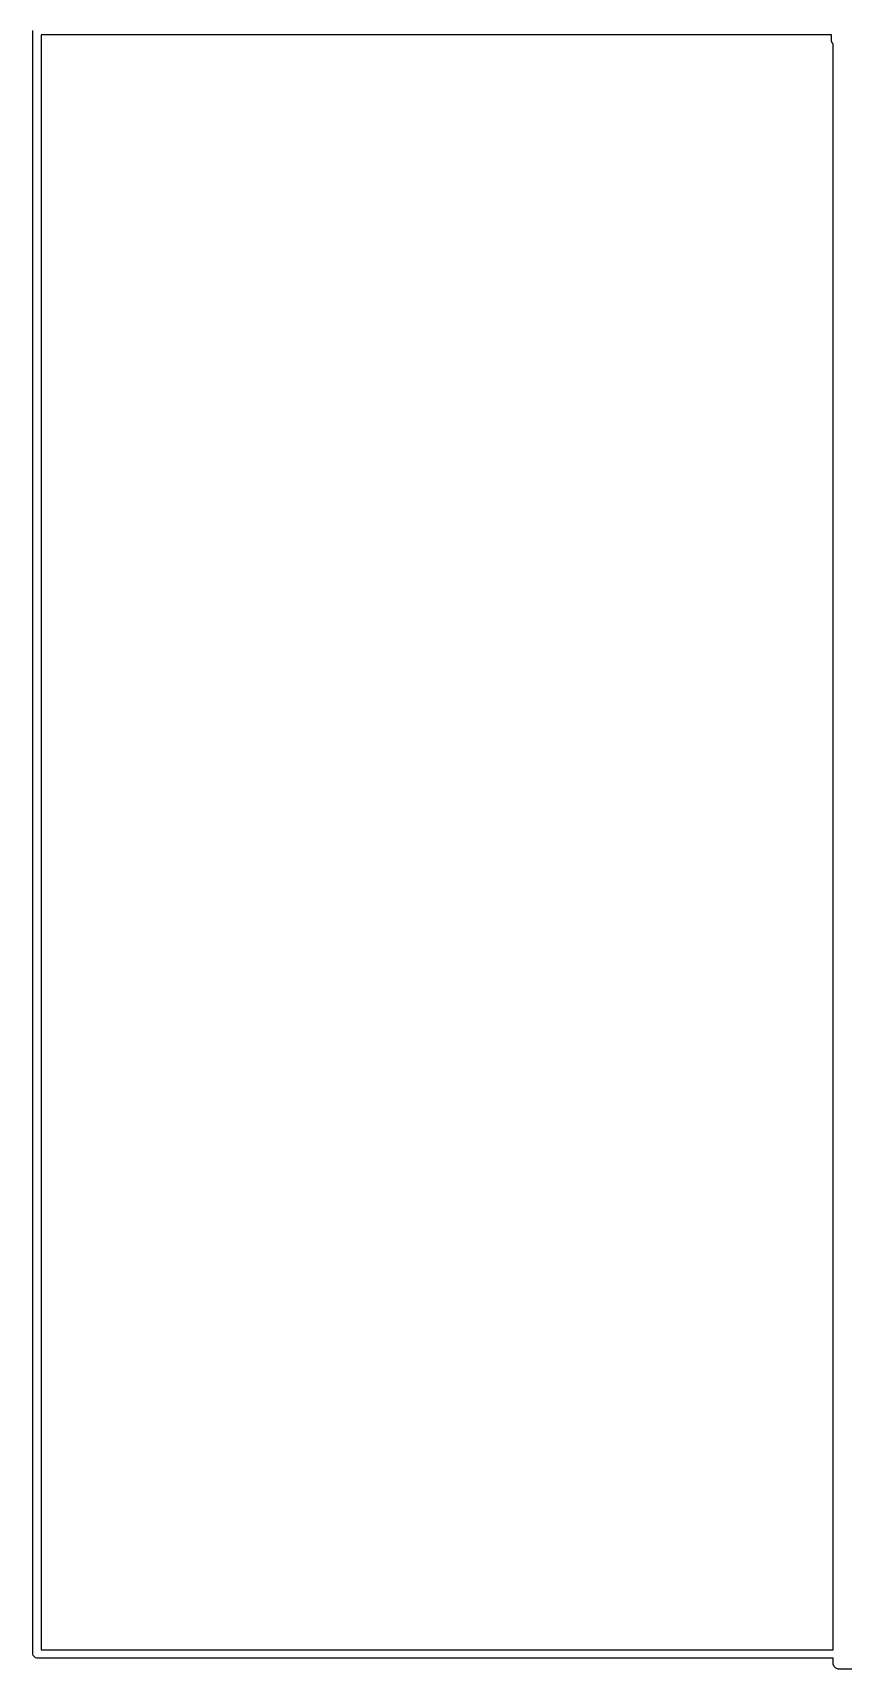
# Model space of a CAD drawing. Header units: millimetres. Extents: x 14 to 286, y -133 to -45.
# Drawn here: x 14.3 to 23.79, y -85.76 to -66.61 of the extents above; entities that cross this region are included whole.
import ezdxf

# ---------------------------------------------------------------- set-up
doc = ezdxf.new("R2010")
doc.units = ezdxf.units.MM
doc.layers.add('User.Drawings', color=9, linetype='CONTINUOUS', true_color=0xc2c2c2)

msp = doc.modelspace()

# ---------------------------------------------------------------- linework, layer by layer
at = {"layer": 'User.Drawings', "linetype": 'CONTINUOUS'}
for p, q in [((14.301716, -85.580009), (14.301716, -66.580009)), ((14.401716, -66.630009), (14.401716, -85.530009)), ((23.6525, -66.630009), (14.401716, -66.630009)), ((23.6525, -66.69), (23.6525, -66.630009)), ((23.653941, -66.704632), (23.6525, -66.69)), ((23.66514, -66.731668), (23.653941, -66.704632)), ((23.67, -66.736528), (23.66514, -66.731668)), ((23.67, -85.530009), (23.67, -66.736528)), ((14.305522, -85.599143), (14.301716, -85.580009)), ((14.332582, -85.626203), (14.305522, -85.599143)), ((14.401716, -85.530009), (23.67, -85.530009)), ((14.351716, -85.630009), (14.332582, -85.626203)), ((16.251716, -85.630009), (14.351716, -85.630009)), ((23.67, -85.630009), (16.251716, -85.630009)), ((23.67, -85.6837), (23.67, -85.630009)), ((23.671441, -85.698332), (23.67, -85.6837)), ((23.68264, -85.725368), (23.671441, -85.698332)), ((23.703332, -85.74606), (23.68264, -85.725368)), ((23.730368, -85.757259), (23.703332, -85.74606)), ((23.745, -85.7587), (23.730368, -85.757259)), ((25.6425, -85.7587), (23.745, -85.7587))]:
    msp.add_line(p, q, dxfattribs=at)

doc.saveas('drawing.dxf')
